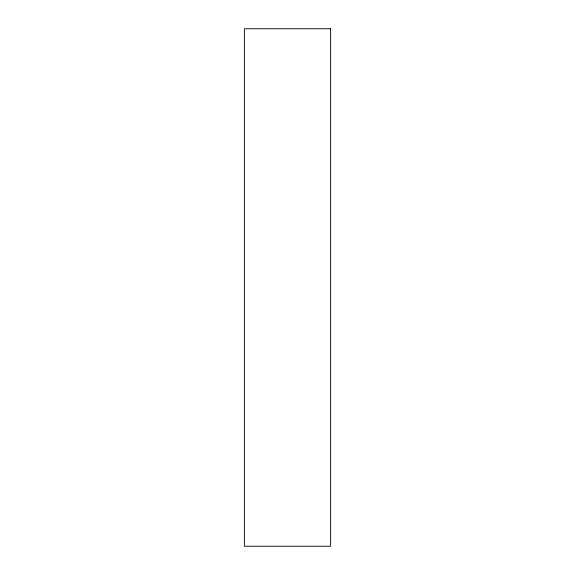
<?xml version="1.0" encoding="UTF-8"?>
<svg xmlns="http://www.w3.org/2000/svg" width="575" height="575" viewBox="0 0 575 575"><rect width="100%" height="100%" fill="white"/><g stroke="black" fill="none" stroke-linecap="round" stroke-linejoin="round"><path stroke-width="0.86" d="M330.625 28.75L244.375 28.75L244.375 546.25L330.625 546.25L330.625 28.75"/></g></svg>
